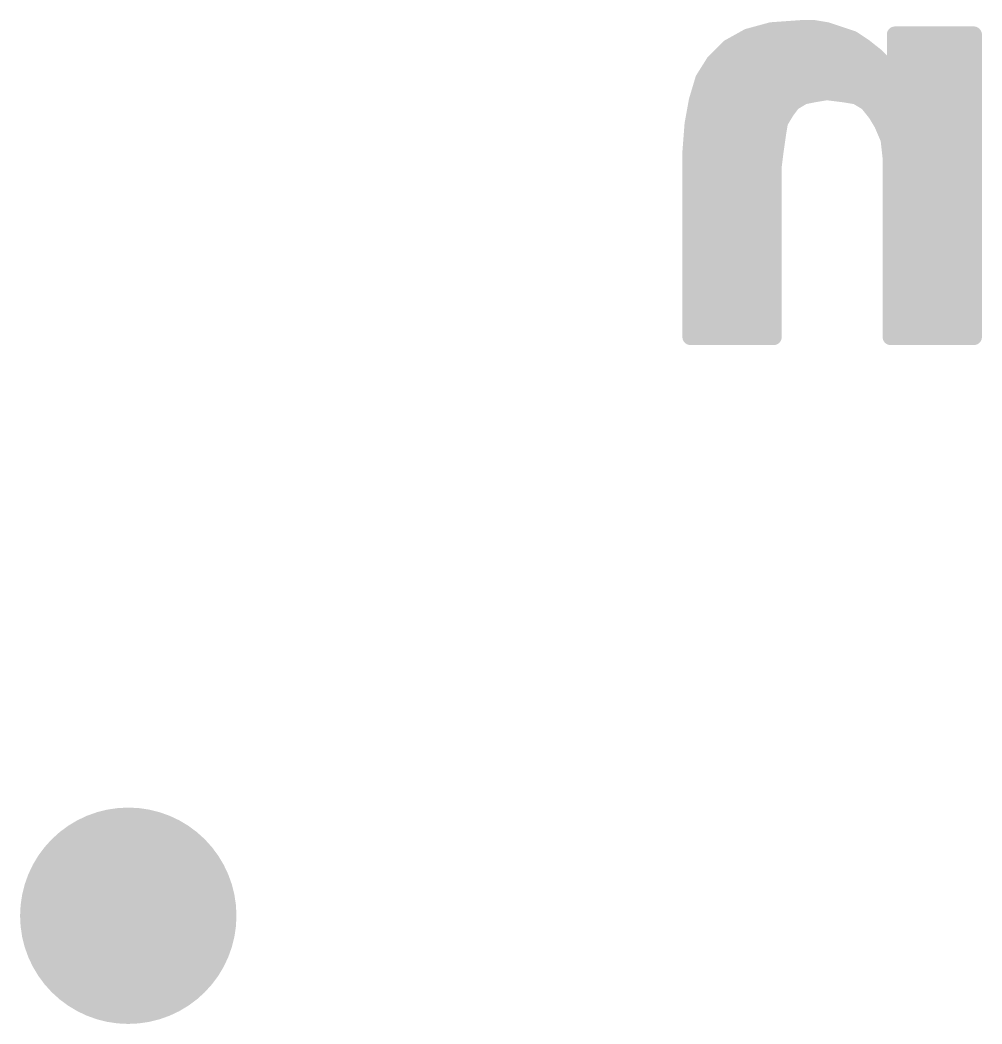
# Model space of a CAD drawing. Extents: x -38 to 87, y -12 to 48.
# Drawn here: x 45.847 to 50.363, y 14.224 to 18.938 of the extents above; entities that cross this region are included whole.
import ezdxf

# ---------------------------------------------------------------- set-up
doc = ezdxf.new("R2010")
doc.units = 0
doc.layers.add('18', color=110, linetype='CONTINUOUS')
doc.layers.add('22', color=40, linetype='CONTINUOUS')

# ---------------------------------------------------------------- blocks, each defined once
blk = doc.blocks.new('ROUNDV')
at = {"const_width": 0.5}
blk.add_lwpolyline([(0, -0.25, 1), (0, 0.25, 1), (0, -0.25)], format="xyb", dxfattribs=at)

msp = doc.modelspace()

# ---------------------------------------------------------------- linework, layer by layer
at = {"layer": '22', "const_width": 0.0762}
for points in [[(49.375, 18.89), (49.265, 18.86)], [(49.515, 18.9), (49.375, 18.89)], [(49.4814, 18.8976), (49.5894, 18.8976)], [(49.575, 18.9), (49.515, 18.9)], [(49.635, 18.89), (49.575, 18.9)], [(49.695, 18.87), (49.635, 18.89)], [(49.755, 18.85), (49.695, 18.87)], [(50.325, 18.87), (49.955, 18.87)], [(49.955, 18.87), (49.955, 18.67)], [(50.325, 18.69), (50.325, 18.87)], [(49.265, 18.86), (49.175, 18.81)], [(49.1955, 18.8214), (49.7979, 18.8214)], [(49.815, 18.81), (49.755, 18.85)], [(49.955, 18.8214), (50.325, 18.8214)], [(49.175, 18.81), (49.105, 18.74)], [(49.865, 18.77), (49.815, 18.81)], [(49.105, 18.74), (49.055, 18.66)], [(49.1102, 18.7452), (49.8898, 18.7452)], [(49.905, 18.73), (49.865, 18.77)], [(49.945, 18.67), (49.905, 18.73)], [(49.955, 18.7452), (50.325, 18.7452)], [(50.325, 17.45), (50.325, 18.69)], [(49.055, 18.66), (49.025, 18.56)], [(49.0606, 18.669), (50.325, 18.669)], [(49.955, 18.67), (49.945, 18.67)], [(49.0348, 18.5928), (49.5918, 18.5928)], [(49.525, 18.58), (49.575, 18.59)], [(49.575, 18.59), (49.635, 18.6)], [(49.635, 18.6), (49.715, 18.59)], [(49.6926, 18.5928), (50.325, 18.5928)], [(49.715, 18.59), (49.775, 18.58)], [(49.025, 18.56), (49.005, 18.45)], [(49.445, 18.51), (49.475, 18.55)], [(49.475, 18.55), (49.525, 18.58)], [(49.775, 18.58), (49.825, 18.55)], [(49.825, 18.55), (49.865, 18.5)], [(49.0171, 18.5166), (49.45, 18.5166)], [(49.415, 18.46), (49.445, 18.51)], [(49.8517, 18.5166), (50.325, 18.5166)], [(49.865, 18.5), (49.895, 18.45)], [(49.005, 18.45), (48.995, 18.32)], [(49.405, 18.4), (49.415, 18.46)], [(49.895, 18.45), (49.925, 18.38)], [(49.0043, 18.4404), (49.4117, 18.4404)], [(49.395, 18.33), (49.405, 18.4)], [(49.8991, 18.4404), (50.325, 18.4404)], [(48.9984, 18.3642), (49.3999, 18.3642)], [(49.925, 18.38), (49.935, 18.29)], [(49.9268, 18.3642), (50.325, 18.3642)], [(48.995, 18.32), (48.995, 17.45)], [(49.385, 18.25), (49.395, 18.33)], [(48.995, 18.288), (49.3897, 18.288)], [(49.935, 18.29), (49.935, 17.45)], [(49.935, 18.288), (50.325, 18.288)], [(48.995, 18.2118), (49.385, 18.2118)], [(49.385, 17.45), (49.385, 18.25)], [(49.935, 18.2118), (50.325, 18.2118)], [(48.995, 18.1356), (49.385, 18.1356)], [(49.935, 18.1356), (50.325, 18.1356)], [(48.995, 18.0594), (49.385, 18.0594)], [(49.935, 18.0594), (50.325, 18.0594)], [(48.995, 17.9832), (49.385, 17.9832)], [(49.935, 17.9832), (50.325, 17.9832)], [(48.995, 17.907), (49.385, 17.907)], [(49.935, 17.907), (50.325, 17.907)], [(48.995, 17.8308), (49.385, 17.8308)], [(49.935, 17.8308), (50.325, 17.8308)], [(48.995, 17.7546), (49.385, 17.7546)], [(49.935, 17.7546), (50.325, 17.7546)], [(48.995, 17.6784), (49.385, 17.6784)], [(49.935, 17.6784), (50.325, 17.6784)], [(48.995, 17.6022), (49.385, 17.6022)], [(49.935, 17.6022), (50.325, 17.6022)], [(48.995, 17.526), (49.385, 17.526)], [(49.935, 17.526), (50.325, 17.526)], [(48.995, 17.45), (49.385, 17.45)], [(49.935, 17.45), (50.325, 17.45)]]:
    msp.add_lwpolyline(points, dxfattribs=at)
at = {"layer": '22', "const_width": 0.0381}
for points in [[(49.3736, 18.909, 1), (49.3764, 18.871)], [(49.38, 18.8716, 1), (49.37, 18.9084)], [(49.4814, 18.9167, 1), (49.4814, 18.8786)], [(49.515, 18.9191, 1), (49.515, 18.881)], [(49.5164, 18.881, 1), (49.5136, 18.919)], [(49.5781, 18.9188, 1), (49.5719, 18.8812)], [(49.575, 18.881, 1), (49.575, 18.9191)], [(49.5894, 18.8786, 1), (49.5894, 18.9167)], [(49.641, 18.9081, 1), (49.629, 18.8719)], [(49.6319, 18.8712, 1), (49.6381, 18.9088)], [(49.701, 18.8881, 1), (49.689, 18.8519)], [(49.689, 18.8519, 1), (49.701, 18.8881)], [(49.955, 18.8891, 1), (49.955, 18.851)], [(49.9741, 18.87, 1), (49.936, 18.87)], [(50.3441, 18.87, 1), (50.306, 18.87)], [(50.325, 18.851, 1), (50.325, 18.8891)], [(49.1955, 18.8405, 1), (49.1955, 18.8024)], [(49.26, 18.8784, 1), (49.27, 18.8416)], [(49.2743, 18.8433, 1), (49.2557, 18.8767)], [(49.7656, 18.8659, 1), (49.7444, 18.8341)], [(49.749, 18.8319, 1), (49.761, 18.8681)], [(49.7979, 18.8024, 1), (49.7979, 18.8405)], [(49.955, 18.8405, 1), (49.955, 18.8024)], [(50.325, 18.8024, 1), (50.325, 18.8405)], [(49.1657, 18.8267, 1), (49.1843, 18.7933)], [(49.1885, 18.7965, 1), (49.1615, 18.8235)], [(49.8269, 18.8249, 1), (49.8031, 18.7951)], [(49.8044, 18.7941, 1), (49.8256, 18.8259)], [(49.0915, 18.7535, 1), (49.1185, 18.7265)], [(49.1212, 18.7299, 1), (49.0888, 18.7501)], [(49.1102, 18.7643, 1), (49.1102, 18.7262)], [(49.8785, 18.7835, 1), (49.8515, 18.7565)], [(49.8531, 18.7551, 1), (49.8769, 18.7849)], [(49.9209, 18.7406, 1), (49.8891, 18.7194)], [(49.8898, 18.7262, 1), (49.8898, 18.7643)], [(49.8915, 18.7165, 1), (49.9185, 18.7435)], [(49.955, 18.7643, 1), (49.955, 18.7262)], [(50.325, 18.7262, 1), (50.325, 18.7643)], [(50.3441, 18.69, 1), (50.306, 18.69)], [(49.0388, 18.6701, 1), (49.0712, 18.6499)], [(49.0732, 18.6545, 1), (49.0368, 18.6655)], [(49.0606, 18.6881, 1), (49.0606, 18.65)], [(49.945, 18.6891, 1), (49.945, 18.651)], [(49.9291, 18.6594, 1), (49.9609, 18.6806)], [(49.936, 18.67, 1), (49.9741, 18.67)], [(49.955, 18.651, 1), (49.955, 18.6891)], [(50.306, 18.69, 1), (50.3441, 18.69)], [(50.325, 18.65, 1), (50.325, 18.6881)], [(49.0348, 18.6119, 1), (49.0348, 18.5738)], [(49.5719, 18.6088, 1), (49.5781, 18.5712)], [(49.5787, 18.5713, 1), (49.5713, 18.6087)], [(49.5918, 18.5738, 1), (49.5918, 18.6119)], [(49.6374, 18.6189, 1), (49.6326, 18.5811)], [(49.6381, 18.5812, 1), (49.6319, 18.6188)], [(49.6926, 18.6119, 1), (49.6926, 18.5738)], [(49.7181, 18.6088, 1), (49.7119, 18.5712)], [(49.7126, 18.5711, 1), (49.7174, 18.6089)], [(50.325, 18.5738, 1), (50.325, 18.6119)], [(49.0068, 18.5655, 1), (49.0432, 18.5545)], [(49.0437, 18.5566, 1), (49.0063, 18.5634)], [(49.4652, 18.5663, 1), (49.4848, 18.5337)], [(49.4902, 18.5386, 1), (49.4598, 18.5614)], [(49.5213, 18.5987, 1), (49.5287, 18.5613)], [(49.5348, 18.5637, 1), (49.5152, 18.5963)], [(49.7848, 18.5963, 1), (49.7652, 18.5637)], [(49.7719, 18.5612, 1), (49.7781, 18.5988)], [(49.8399, 18.5619, 1), (49.8101, 18.5381)], [(49.8152, 18.5337, 1), (49.8348, 18.5663)], [(49.0171, 18.5357, 1), (49.0171, 18.4976)], [(49.4298, 18.5214, 1), (49.4602, 18.4986)], [(49.4613, 18.5002, 1), (49.4287, 18.5198)], [(49.45, 18.4976, 1), (49.45, 18.5357)], [(49.8517, 18.5357, 1), (49.8517, 18.4976)], [(49.8813, 18.5098, 1), (49.8487, 18.4902)], [(49.8501, 18.4881, 1), (49.8799, 18.5119)], [(50.325, 18.4976, 1), (50.325, 18.5357)], [(49.024, 18.4485, 1), (48.986, 18.4515)], [(49.3987, 18.4698, 1), (49.4313, 18.4502)], [(49.4338, 18.4569, 1), (49.3962, 18.4631)], [(49.9125, 18.4575, 1), (49.8775, 18.4425)], [(49.0043, 18.4595, 1), (49.0043, 18.4214)], [(48.9863, 18.4534, 1), (49.0237, 18.4466)], [(49.4239, 18.3973, 1), (49.3861, 18.4027)], [(49.4117, 18.4214, 1), (49.4117, 18.4595)], [(49.8787, 18.4402, 1), (49.9113, 18.4598)], [(49.8991, 18.4595, 1), (49.8991, 18.4214)], [(50.325, 18.4214, 1), (50.325, 18.4595)], [(48.9984, 18.3833, 1), (48.9984, 18.3452)], [(49.3862, 18.4031, 1), (49.4238, 18.3969)], [(49.3999, 18.3452, 1), (49.3999, 18.3833)], [(49.9439, 18.3821, 1), (49.9061, 18.3779)], [(49.9075, 18.3725, 1), (49.9425, 18.3875)], [(49.9268, 18.3833, 1), (49.9268, 18.3452)], [(50.325, 18.3452, 1), (50.325, 18.3833)], [(49.0141, 18.32, 1), (48.976, 18.32)], [(48.976, 18.3215, 1), (49.014, 18.3185)], [(49.3761, 18.3327, 1), (49.4139, 18.3273)], [(49.4139, 18.3276, 1), (49.3761, 18.3324)], [(48.995, 18.3071, 1), (48.995, 18.269)], [(49.3897, 18.269, 1), (49.3897, 18.3071)], [(49.9541, 18.29, 1), (49.916, 18.29)], [(49.935, 18.3071, 1), (49.935, 18.269)], [(49.9161, 18.2879, 1), (49.9539, 18.2921)], [(50.325, 18.269, 1), (50.325, 18.3071)], [(48.995, 18.2309, 1), (48.995, 18.1928)], [(49.4041, 18.25, 1), (49.366, 18.25)], [(49.3661, 18.2524, 1), (49.4039, 18.2476)], [(49.385, 18.1928, 1), (49.385, 18.2309)], [(49.935, 18.2309, 1), (49.935, 18.1928)], [(50.325, 18.1928, 1), (50.325, 18.2309)], [(48.995, 18.1547, 1), (48.995, 18.1166)], [(49.385, 18.1166, 1), (49.385, 18.1547)], [(49.935, 18.1547, 1), (49.935, 18.1166)], [(50.325, 18.1166, 1), (50.325, 18.1547)], [(48.995, 18.0785, 1), (48.995, 18.0404)], [(49.385, 18.0404, 1), (49.385, 18.0785)], [(49.935, 18.0785, 1), (49.935, 18.0404)], [(50.325, 18.0404, 1), (50.325, 18.0785)], [(48.995, 18.0023, 1), (48.995, 17.9642)], [(49.385, 17.9642, 1), (49.385, 18.0023)], [(49.935, 18.0023, 1), (49.935, 17.9642)], [(50.325, 17.9642, 1), (50.325, 18.0023)], [(48.995, 17.9261, 1), (48.995, 17.888)], [(49.385, 17.888, 1), (49.385, 17.9261)], [(49.935, 17.9261, 1), (49.935, 17.888)], [(50.325, 17.888, 1), (50.325, 17.9261)], [(48.995, 17.8498, 1), (48.995, 17.8117)], [(49.385, 17.8117, 1), (49.385, 17.8498)], [(49.935, 17.8498, 1), (49.935, 17.8117)], [(50.325, 17.8117, 1), (50.325, 17.8498)], [(48.995, 17.7736, 1), (48.995, 17.7355)], [(49.385, 17.7355, 1), (49.385, 17.7736)], [(49.935, 17.7736, 1), (49.935, 17.7355)], [(50.325, 17.7355, 1), (50.325, 17.7736)], [(48.995, 17.6974, 1), (48.995, 17.6593)], [(49.385, 17.6593, 1), (49.385, 17.6974)], [(49.935, 17.6974, 1), (49.935, 17.6593)], [(50.325, 17.6593, 1), (50.325, 17.6974)], [(48.995, 17.6212, 1), (48.995, 17.5831)], [(49.385, 17.5831, 1), (49.385, 17.6212)], [(49.935, 17.6212, 1), (49.935, 17.5831)], [(50.325, 17.5831, 1), (50.325, 17.6212)], [(48.995, 17.545, 1), (48.995, 17.5069)], [(49.385, 17.5069, 1), (49.385, 17.545)], [(49.935, 17.545, 1), (49.935, 17.5069)], [(50.325, 17.5069, 1), (50.325, 17.545)], [(48.995, 17.469, 1), (48.995, 17.4309)], [(48.976, 17.45, 1), (49.0141, 17.45)], [(49.366, 17.45, 1), (49.4041, 17.45)], [(49.385, 17.4309, 1), (49.385, 17.469)], [(49.935, 17.469, 1), (49.935, 17.4309)], [(49.916, 17.45, 1), (49.9541, 17.45)], [(50.306, 17.45, 1), (50.3441, 17.45)], [(50.325, 17.4309, 1), (50.325, 17.469)]]:
    msp.add_lwpolyline(points, format="xyb", dxfattribs=at)

# ---------------------------------------------------------------- block references
at = {"layer": '18', "xscale": 1.016, "yscale": 1.016}
msp.add_blockref('ROUNDV', (46.355, 14.732), dxfattribs=at)
msp.add_blockref('ROUNDV', (46.355, 14.732), dxfattribs=at)

doc.saveas('drawing.dxf')
